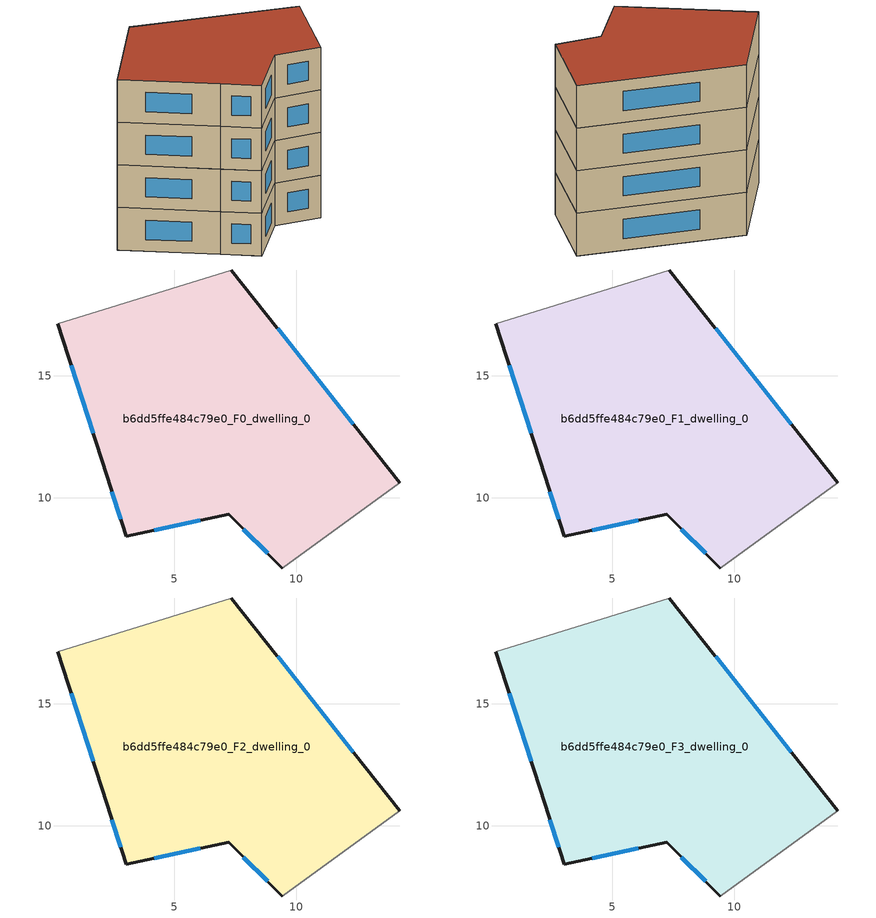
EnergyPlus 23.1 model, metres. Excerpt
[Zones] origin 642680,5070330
b6dd5ffe484c79e0_F0_dwelling_0
 floor ground (EU_floor_Construction): 14.24,10.63 7.34,19.34 0.23,17.14 2.23,10.93 3.03,8.43 7.23,9.33 9.44,7.13 z0
 wall outside (EU_wall_Construction): 7.34,19.34 14.24,10.63 / 9.44,7.13 7.23,9.33 3.03,8.43 2.23,10.93 0.23,17.14 z0:3
 wall adiabatic (EU_wall_Construction): 0.23,17.14 7.34,19.34 / 14.24,10.63 9.44,7.13 z0:3
 window (EU_Window_Construction): 6.08,9.08 4.19,8.68 / 2.81,9.12 2.45,10.24 / 1.68,12.64 0.78,15.43 / 9.24,16.94 12.34,13.03 / 8.83,7.73 7.84,8.72 z0.83:2.17
b6dd5ffe484c79e0_F1_dwelling_0
 floor to b6dd5ffe484c79e0_F0_dwelling_0 (EU_floor_Construction): 14.24,10.63 7.34,19.34 0.23,17.14 2.23,10.93 3.03,8.43 7.23,9.33 9.44,7.13 z3
 wall outside (EU_wall_Construction): 7.34,19.34 14.24,10.63 / 9.44,7.13 7.23,9.33 3.03,8.43 2.23,10.93 0.23,17.14 z3:6
 wall adiabatic (EU_wall_Construction): 0.23,17.14 7.34,19.34 / 14.24,10.63 9.44,7.13 z3:6
 window (EU_Window_Construction): 6.08,9.08 4.19,8.68 / 2.81,9.12 2.45,10.24 / 1.68,12.64 0.78,15.43 / 9.24,16.94 12.34,13.03 / 8.83,7.73 7.84,8.72 z3.83:5.17
b6dd5ffe484c79e0_F2_dwelling_0
 floor to b6dd5ffe484c79e0_F1_dwelling_0 (EU_floor_Construction): 14.24,10.63 7.34,19.34 0.23,17.14 2.23,10.93 3.03,8.43 7.23,9.33 9.44,7.13 z6
 wall outside (EU_wall_Construction): 7.34,19.34 14.24,10.63 / 9.44,7.13 7.23,9.33 3.03,8.43 2.23,10.93 0.23,17.14 z6:9
 wall adiabatic (EU_wall_Construction): 0.23,17.14 7.34,19.34 / 14.24,10.63 9.44,7.13 z6:9
 window (EU_Window_Construction): 6.08,9.08 4.19,8.68 / 2.81,9.12 2.45,10.24 / 1.68,12.64 0.78,15.43 / 9.24,16.94 12.34,13.03 / 8.83,7.73 7.84,8.72 z6.83:8.17
b6dd5ffe484c79e0_F3_dwelling_0
 floor to b6dd5ffe484c79e0_F2_dwelling_0 (EU_floor_Construction): 14.24,10.63 7.34,19.34 0.23,17.14 2.23,10.93 3.03,8.43 7.23,9.33 9.44,7.13 z9
 wall outside (EU_wall_Construction): 7.34,19.34 14.24,10.63 / 9.44,7.13 7.23,9.33 3.03,8.43 2.23,10.93 0.23,17.14 z9:12
 wall adiabatic (EU_wall_Construction): 0.23,17.14 7.34,19.34 / 14.24,10.63 9.44,7.13 z9:12
 window (EU_Window_Construction): 6.08,9.08 4.19,8.68 / 2.81,9.12 2.45,10.24 / 1.68,12.64 0.78,15.43 / 9.24,16.94 12.34,13.03 / 8.83,7.73 7.84,8.72 z9.83:11.17
 roof outside (EU_roof_Construction): 7.34,19.34 14.24,10.63 9.44,7.13 7.23,9.33 3.03,8.43 2.23,10.93 0.23,17.14 z12
[Building]
EU S2 Campaign: North Axis=0; Terrain=City; Solar Distribution=FullExterior
[Site:Location]
Lyon-Bron: Latitude=45.75; Longitude=5; Time Zone=1; Elevation=198
[SizingPeriod:WeatherFileDays]
AnnualSizingPeriod: Begin Month=1; Begin Day of Month=1; End Month=12; End Day of Month=31; Day of Week for Start Day=Monday; Use Weather File Daylight Saving Period=No; Use Weather File Rain and Snow Indicators=No
[MATERIAL]
EU_InternalMass_Material: Roughness=MediumRough; Thickness=0.1; Conductivity=1; Density=1800; Specific Heat=900; Thermal Absorptance=0.9; Solar Absorptance=0.7; Visible Absorptance=0.7
[MATERIAL:NOMASS] Roughness=MediumRough; Thermal Absorptance=0.9; Solar Absorptance=0.7; Visible Absorptance=0.7
Name | Thermal Resistance
EU_wall_NoMass | 0.87146
EU_roof_NoMass | 0.842276
EU_floor_NoMass | 0.496999
[WINDOWMATERIAL:SIMPLEGLAZINGSYSTEM]
EU_Window_SimpleGlazing: UFactor=2.2525; Solar Heat Gain Coefficient=0.76; Visible Transmittance=0.76
[CONSTRUCTION]
EU_wall_Construction: EU_wall_NoMass
EU_roof_Construction: EU_roof_NoMass
EU_floor_Construction: EU_floor_NoMass
EU_InternalMass_Construction: EU_InternalMass_Material
EU_Window_Construction: EU_Window_SimpleGlazing
[ZONE] Type=1; Multiplier=1; Ceiling Height=autocalculate; Floor Area=autocalculate; Part of Total Floor Area=Yes
Name | Volume
b6dd5ffe484c79e0_F0_dwelling_0; b6dd5ffe484c79e0_F1_dwelling_0; b6dd5ffe484c79e0_F2_dwelling_0 | 297.338
b6dd5ffe484c79e0_F3_dwelling_0 | 1486.69
[INTERNALMASS] Construction=EU_InternalMass_Construction; Surface Area=99.1127
Name | Zone or ZoneList
b6dd5ffe484c79e0_F0_dwelling_0_EU_InternalMass | b6dd5ffe484c79e0_F0_dwelling_0
b6dd5ffe484c79e0_F1_dwelling_0_EU_InternalMass | b6dd5ffe484c79e0_F1_dwelling_0
b6dd5ffe484c79e0_F2_dwelling_0_EU_InternalMass | b6dd5ffe484c79e0_F2_dwelling_0
b6dd5ffe484c79e0_F3_dwelling_0_EU_InternalMass | b6dd5ffe484c79e0_F3_dwelling_0
[OTHEREQUIPMENT] Fuel Type=Electricity; Design Level Calculation Method=Watts/Area; Power per Zone Floor Area=1; Fraction Latent=0; Fraction Radiant=0; Fraction Lost=0; Carbon Dioxide Generation Rate=0; EndUse Subcategory=EU_Step8_InternalGains
Name | Zone or ZoneList or Space or SpaceList | Schedule
EU_Step8_InternalGain_b6dd5ffe484c79e0_F0_dwelling_0_f000 | b6dd5ffe484c79e0_F0_dwelling_0 | EU_Step8_GainSchedule_b6dd5ffe484c79e0_F0_dwelling_0_f000
EU_Step8_InternalGain_b6dd5ffe484c79e0_F1_dwelling_0_f000 | b6dd5ffe484c79e0_F1_dwelling_0 | EU_Step8_GainSchedule_b6dd5ffe484c79e0_F1_dwelling_0_f000
EU_Step8_InternalGain_b6dd5ffe484c79e0_F2_dwelling_0_f000 | b6dd5ffe484c79e0_F2_dwelling_0 | EU_Step8_GainSchedule_b6dd5ffe484c79e0_F2_dwelling_0_f000
EU_Step8_InternalGain_b6dd5ffe484c79e0_F3_dwelling_0_f000 | b6dd5ffe484c79e0_F3_dwelling_0 | EU_Step8_GainSchedule_b6dd5ffe484c79e0_F3_dwelling_0_f000
[ZONEVENTILATION:DESIGNFLOWRATE] Schedule=EU_AlwaysOn; Design Flow Rate Calculation Method=AirChanges/Hour; Air Changes per Hour=0.425; Ventilation Type=Natural; Fan Pressure Rise=0; Fan Total Efficiency=1; Constant Term Coefficient=1; Temperature Term Coefficient=0; Velocity Term Coefficient=0; Velocity Squared Term Coefficient=0; Minimum Indoor Temperature=-100; Maximum Indoor Temperature=100; Delta Temperature=-100; Minimum Outdoor Temperature=-100; Maximum Outdoor Temperature=100; Maximum Wind Speed=40
Name | Zone or ZoneList or Space or SpaceList
EU_ConstantAir_b6dd5ffe484c79e0_F0_dwelling_0 | b6dd5ffe484c79e0_F0_dwelling_0
EU_ConstantAir_b6dd5ffe484c79e0_F1_dwelling_0 | b6dd5ffe484c79e0_F1_dwelling_0
EU_ConstantAir_b6dd5ffe484c79e0_F2_dwelling_0 | b6dd5ffe484c79e0_F2_dwelling_0
EU_ConstantAir_b6dd5ffe484c79e0_F3_dwelling_0 | b6dd5ffe484c79e0_F3_dwelling_0
[HVACTEMPLATE:THERMOSTAT] Constant Heating Setpoint=20; Constant Cooling Setpoint=50
EU_HeatOnly_b6dd5ffe484c79e0_F0_dwelling_0; EU_HeatOnly_b6dd5ffe484c79e0_F1_dwelling_0; EU_HeatOnly_b6dd5ffe484c79e0_F2_dwelling_0; EU_HeatOnly_b6dd5ffe484c79e0_F3_dwelling_0
[HVACTEMPLATE:ZONE:IDEALLOADSAIRSYSTEM] System Availability Schedule=EU_AlwaysOn; Maximum Heating Supply Air Temperature=50; Minimum Cooling Supply Air Temperature=13; Maximum Heating Supply Air Humidity Ratio=0.0156; Minimum Cooling Supply Air Humidity Ratio=0.0077; Heating Limit=NoLimit; Cooling Limit=NoLimit; Heating Availability Schedule=EU_AlwaysOn; Cooling Availability Schedule=EU_CoolingOff; Dehumidification Control Type=ConstantSensibleHeatRatio; Cooling Sensible Heat Ratio=0.7; Dehumidification Setpoint=60; Humidification Control Type=None; Humidification Setpoint=30; Outdoor Air Method=None; Outdoor Air Flow Rate per Person=0.00944; Outdoor Air Flow Rate per Zone Floor Area=0; Outdoor Air Flow Rate per Zone=0; Demand Controlled Ventilation Type=None; Outdoor Air Economizer Type=NoEconomizer; Heat Recovery Type=None; Sensible Heat Recovery Effectiveness=0.7; Latent Heat Recovery Effectiveness=0.65
Name | Template Thermostat
b6dd5ffe484c79e0_F0_dwelling_0 | EU_HeatOnly_b6dd5ffe484c79e0_F0_dwelling_0
b6dd5ffe484c79e0_F1_dwelling_0 | EU_HeatOnly_b6dd5ffe484c79e0_F1_dwelling_0
b6dd5ffe484c79e0_F2_dwelling_0 | EU_HeatOnly_b6dd5ffe484c79e0_F2_dwelling_0
b6dd5ffe484c79e0_F3_dwelling_0 | EU_HeatOnly_b6dd5ffe484c79e0_F3_dwelling_0
[SIZING:ZONE] Zone Cooling Design Supply Air Temperature Input Method=SupplyAirTemperature; Zone Cooling Design Supply Air Temperature=13; Zone Heating Design Supply Air Temperature Input Method=SupplyAirTemperature; Zone Heating Design Supply Air Temperature=50; Zone Cooling Design Supply Air Humidity Ratio=0.008; Zone Heating Design Supply Air Humidity Ratio=0.008; Cooling Design Air Flow Method=DesignDay; Cooling Design Air Flow Rate=0; Cooling Minimum Air Flow per Zone Floor Area=0.000762; Cooling Minimum Air Flow=0; Cooling Minimum Air Flow Fraction=0.2; Heating Design Air Flow Method=DesignDay; Heating Design Air Flow Rate=0; Heating Maximum Air Flow per Zone Floor Area=0.002032; Heating Maximum Air Flow=0.141576; Heating Maximum Air Flow Fraction=0.3; Account for Dedicated Outdoor Air System=No; Dedicated Outdoor Air System Control Strategy=NeutralSupplyAir; Dedicated Outdoor Air Low Setpoint Temperature for Design=autosize; Dedicated Outdoor Air High Setpoint Temperature for Design=autosize; Zone Load Sizing Method=Sensible Load Only No Latent Load; Zone Latent Cooling Design Supply Air Humidity Ratio Input Method=HumidityRatioDifference; Zone Cooling Design Supply Air Humidity Ratio Difference=0.005; Zone Latent Heating Design Supply Air Humidity Ratio Input Method=HumidityRatioDifference; Zone Humidification Design Supply Air Humidity Ratio Difference=0.005
b6dd5ffe484c79e0_F0_dwelling_0; b6dd5ffe484c79e0_F1_dwelling_0; b6dd5ffe484c79e0_F2_dwelling_0; b6dd5ffe484c79e0_F3_dwelling_0
[SCHEDULE:CONSTANT]
Name | Hourly Value
EU_AlwaysOn | 1
EU_CoolingOff | 0
[SCHEDULE:FILE] Column Number=1; Rows to Skip at Top=0; Number of Hours of Data=8760; Column Separator=Comma; Interpolate to Timestep=No; Minutes per Item=60; Adjust Schedule for Daylight Savings=Yes
Name | File
EU_Step8_GainSchedule_b6dd5ffe484c79e0_F0_dwelling_0_f000 | ../../schedules/b6dd5ffe484c79e0/b6dd5ffe484c79e0_F0_dwelling_0_f000_gain.csv
EU_Step8_GainSchedule_b6dd5ffe484c79e0_F1_dwelling_0_f000 | ../../schedules/b6dd5ffe484c79e0/b6dd5ffe484c79e0_F1_dwelling_0_f000_gain.csv
EU_Step8_GainSchedule_b6dd5ffe484c79e0_F2_dwelling_0_f000 | ../../schedules/b6dd5ffe484c79e0/b6dd5ffe484c79e0_F2_dwelling_0_f000_gain.csv
EU_Step8_GainSchedule_b6dd5ffe484c79e0_F3_dwelling_0_f000 | ../../schedules/b6dd5ffe484c79e0/b6dd5ffe484c79e0_F3_dwelling_0_f000_gain.csv
